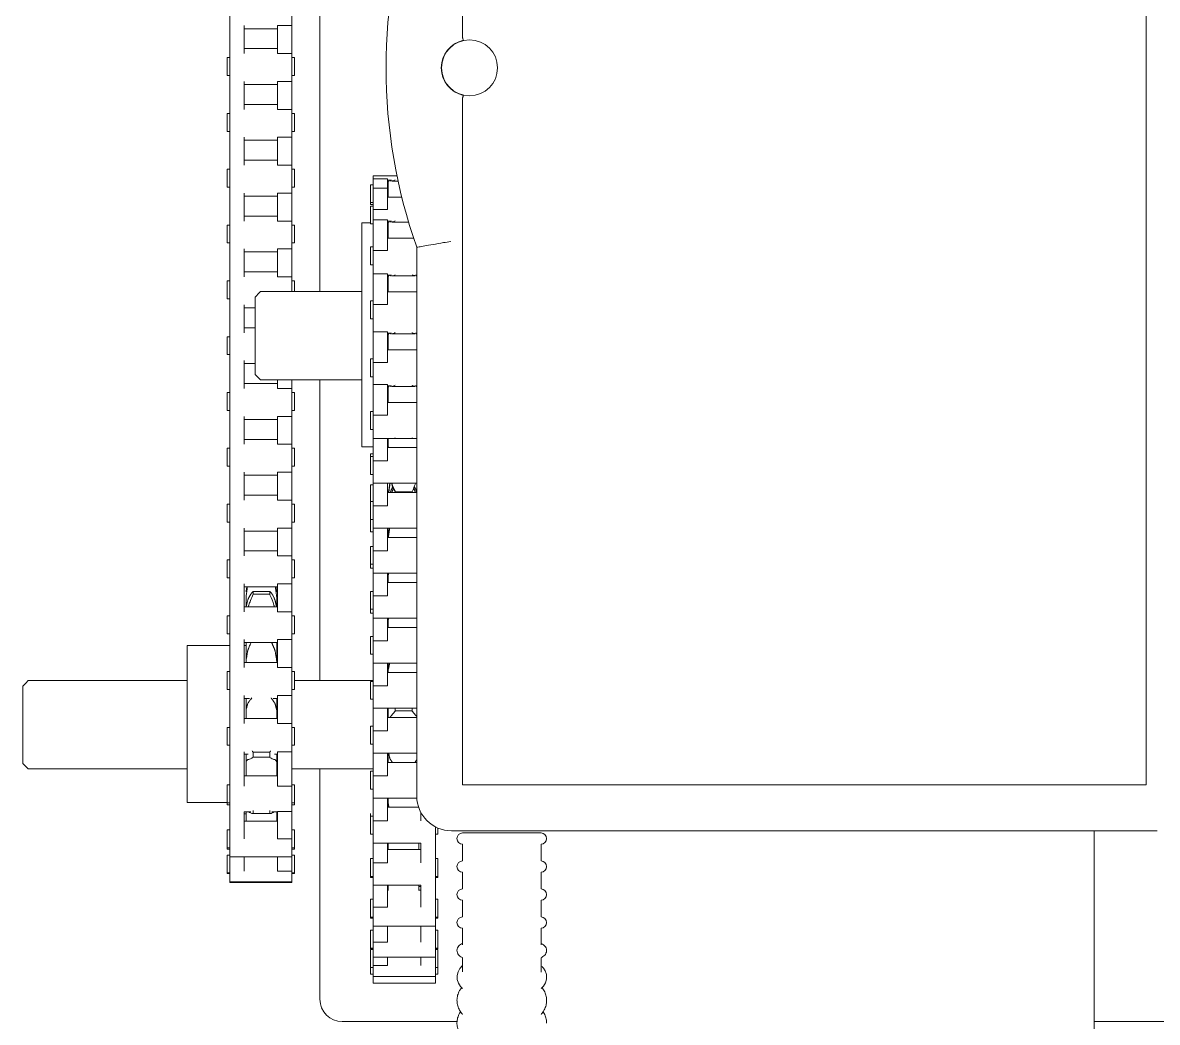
# Model space of a CAD drawing. Header units: inches. Extents: x 1.4 to 23.3, y 5.8 to 20.5.
# Drawn here: x 6.111 to 10.33, y 10.461 to 14.178 of the extents above; entities that cross this region are included whole.
import ezdxf

# ---------------------------------------------------------------- set-up
doc = ezdxf.new("R2010")
doc.units = ezdxf.units.IN
doc.header["$MEASUREMENT"] = 0

msp = doc.modelspace()

# ---------------------------------------------------------------- linework, layer by layer
at = {"color": 7, "linetype": 'Continuous', "lineweight": 15}
for p, q in [((7.746769, 14.12242), (7.746769, 16.676671)), ((10.288436, 11.343337), (10.288436, 16.676671)), ((7.216183, 15.440237), (7.216183, 13.178279)), ((6.880684, 14.270578), (6.880684, 14.166884)), ((7.11235, 14.270578), (7.11235, 14.166884)), ((6.880684, 14.166884), (6.880684, 14.063024)), ((6.934017, 14.166884), (6.934017, 14.063024)), ((7.059017, 14.166884), (7.11235, 14.166884)), ((7.059017, 14.166884), (7.059017, 14.063024)), ((7.11235, 14.166884), (7.11235, 14.063024)), ((6.880684, 14.063024), (6.880684, 13.959331)), ((7.11235, 14.063024), (7.059017, 14.063024)), ((7.11235, 14.063024), (7.11235, 13.959331)), ((6.871517, 14.048113), (6.871517, 13.981446)), ((7.121517, 14.048113), (7.121517, 13.981446)), ((6.880684, 13.959331), (6.880684, 13.855471)), ((6.934017, 13.959331), (6.934017, 13.855471)), ((7.059017, 13.959331), (7.11235, 13.959331)), ((7.059017, 13.959331), (7.059017, 13.855471)), ((7.11235, 13.959331), (7.11235, 13.855471)), ((7.746769, 11.343337), (7.746769, 13.897588)), ((6.871517, 13.840559), (6.871517, 13.773892)), ((6.880684, 13.855471), (6.880684, 13.751777)), ((7.11235, 13.855471), (7.059017, 13.855471)), ((7.11235, 13.855471), (7.11235, 13.751777)), ((7.121517, 13.840559), (7.121517, 13.773892)), ((6.880684, 13.751777), (6.880684, 13.647917)), ((6.934017, 13.751777), (6.934017, 13.647917)), ((7.059017, 13.751777), (7.11235, 13.751777)), ((7.059017, 13.751777), (7.059017, 13.647917)), ((7.11235, 13.751777), (7.11235, 13.647917)), ((6.871517, 13.633006), (6.871517, 13.566339)), ((6.880684, 13.647917), (6.880684, 13.544224)), ((7.11235, 13.647917), (7.059017, 13.647917)), ((7.11235, 13.647917), (7.11235, 13.544224)), ((7.121517, 13.633006), (7.121517, 13.566339)), ((7.413766, 13.571488), (7.413766, 13.608919)), ((7.413766, 13.596962), (7.4671, 13.596962)), ((7.4671, 13.482881), (7.4671, 13.596962)), ((7.470433, 13.584136), (7.470433, 13.591808)), ((6.880684, 13.544224), (6.880684, 13.440364)), ((6.934017, 13.544224), (6.934017, 13.440364)), ((7.059017, 13.544224), (7.11235, 13.544224)), ((7.059017, 13.544224), (7.059017, 13.440364)), ((7.11235, 13.544224), (7.11235, 13.440364)), ((7.4046, 13.508919), (7.4046, 13.575585)), ((7.413766, 13.529536), (7.413766, 13.571488)), ((7.4671, 13.562264), (7.413766, 13.562264)), ((7.470433, 13.584136), (7.470433, 13.529536)), ((7.4046, 13.502372), (7.4046, 13.508919)), ((7.413766, 13.465984), (7.413766, 13.529536)), ((7.4046, 13.429536), (7.4046, 13.496202)), ((7.4671, 13.482881), (7.413766, 13.482881)), ((7.413766, 13.377142), (7.413766, 13.465984)), ((6.871517, 13.425452), (6.871517, 13.358785)), ((6.880684, 13.440364), (6.880684, 13.33667)), ((7.11235, 13.440364), (7.059017, 13.440364)), ((7.11235, 13.440364), (7.11235, 13.33667)), ((7.121517, 13.425452), (7.121517, 13.358785)), ((7.3721, 13.016904), (7.3721, 13.433571)), ((7.413766, 13.444633), (7.4671, 13.444633)), ((7.4671, 13.330552), (7.4671, 13.444633)), ((7.470433, 13.431807), (7.470433, 13.439479)), ((7.470433, 13.431807), (7.470433, 13.377208)), ((7.413766, 13.287024), (7.413766, 13.377142)), ((6.880684, 13.33667), (6.880684, 13.23281)), ((6.934017, 13.33667), (6.934017, 13.23281)), ((7.059017, 13.33667), (7.11235, 13.33667)), ((7.059017, 13.33667), (7.059017, 13.23281)), ((7.11235, 13.33667), (7.11235, 13.23281)), ((7.4046, 13.277207), (7.4046, 13.343874)), ((7.576466, 13.342714), (7.576466, 11.301671)), ((7.4671, 13.330552), (7.413766, 13.330552)), ((7.413766, 13.170171), (7.413766, 13.287024)), ((6.871517, 13.217898), (6.871517, 13.151232)), ((6.880684, 13.23281), (6.880684, 13.129116)), ((7.11235, 13.23281), (7.059017, 13.23281)), ((7.11235, 13.23281), (7.11235, 13.178279)), ((7.121517, 13.217898), (7.121517, 13.178279)), ((7.413766, 13.244275), (7.4671, 13.244275)), ((7.4671, 13.130194), (7.4671, 13.244275)), ((7.470433, 13.23145), (7.470433, 13.239121)), ((7.470433, 13.23145), (7.470433, 13.17685)), ((6.99535, 13.178279), (7.3721, 13.178279)), ((7.413766, 13.063881), (7.413766, 13.170171)), ((6.880684, 13.129116), (6.880684, 13.025257)), ((6.934017, 13.129116), (6.934017, 13.025257)), ((6.97535, 12.870238), (6.97535, 13.157528)), ((7.4046, 13.143516), (7.4046, 13.07685)), ((7.4671, 13.130194), (7.413766, 13.130194)), ((7.413766, 12.93813), (7.413766, 13.063881)), ((6.871517, 13.010345), (6.871517, 12.943678)), ((6.880684, 13.025257), (6.880684, 12.921563)), ((7.3721, 12.600238), (7.3721, 13.016904)), ((7.413766, 13.02866), (7.4671, 13.02866)), ((7.4671, 12.914579), (7.4671, 13.02866)), ((7.470433, 13.015834), (7.470433, 13.023506)), ((7.470433, 13.015834), (7.470433, 12.961235)), ((6.880684, 12.921563), (6.880684, 12.817703)), ((6.934017, 12.921563), (6.934017, 12.817703)), ((7.4046, 12.861234), (7.4046, 12.927901)), ((7.413766, 12.833055), (7.413766, 12.93813)), ((7.4671, 12.914579), (7.413766, 12.914579)), ((7.059017, 12.850238), (7.059017, 12.817703)), ((7.11235, 12.850238), (7.11235, 12.817703)), ((7.216183, 12.850238), (7.216183, 11.73144)), ((7.413766, 12.833055), (7.4671, 12.833055)), ((7.413766, 12.718974), (7.413766, 12.833055)), ((7.4671, 12.718974), (7.4671, 12.833055)), ((7.470433, 12.820229), (7.470433, 12.827901)), ((6.871517, 12.802791), (6.871517, 12.736124)), ((6.880684, 12.817703), (6.880684, 12.714009)), ((7.11235, 12.817703), (7.059017, 12.817703)), ((7.11235, 12.817703), (7.11235, 12.714009)), ((7.121517, 12.802791), (7.121517, 12.736124)), ((7.470433, 12.820229), (7.470433, 12.765629)), ((6.880684, 12.714009), (6.880684, 12.610149)), ((6.934017, 12.714009), (6.934017, 12.610149)), ((7.059017, 12.714009), (7.11235, 12.714009)), ((7.059017, 12.714009), (7.059017, 12.610149)), ((7.11235, 12.714009), (7.11235, 12.610149)), ((7.4046, 12.665629), (7.4046, 12.732296)), ((7.4671, 12.718974), (7.413766, 12.718974)), ((7.413766, 12.63234), (7.413766, 12.718974)), ((7.413766, 12.63234), (7.4671, 12.63234)), ((7.413766, 12.54864), (7.413766, 12.63234)), ((7.4671, 12.54864), (7.4671, 12.63234)), ((7.470433, 12.632296), (7.470433, 12.615472)), ((7.470433, 12.598363), (7.470433, 12.615472)), ((7.496433, 12.631397), (7.496433, 12.634197)), ((7.558683, 12.631397), (7.496433, 12.631397)), ((7.558683, 12.631397), (7.558683, 12.634197)), ((6.871517, 12.595238), (6.871517, 12.528571)), ((6.880684, 12.610149), (6.880684, 12.506456)), ((7.11235, 12.610149), (7.059017, 12.610149)), ((7.11235, 12.610149), (7.11235, 12.506456)), ((7.121517, 12.595238), (7.121517, 12.528571)), ((7.4046, 12.574743), (7.4046, 12.565029)), ((7.4046, 12.498362), (7.4046, 12.565029)), ((7.4671, 12.54864), (7.413766, 12.54864)), ((7.413766, 12.465073), (7.413766, 12.54864)), ((6.880684, 12.506456), (6.880684, 12.402596)), ((6.934017, 12.506456), (6.934017, 12.402596)), ((7.059017, 12.506456), (7.11235, 12.506456)), ((7.059017, 12.506456), (7.059017, 12.402596)), ((7.11235, 12.506456), (7.11235, 12.402596)), ((7.4046, 12.459721), (7.4046, 12.402192)), ((7.413766, 12.465073), (7.4671, 12.465073)), ((7.413766, 12.381373), (7.413766, 12.465073)), ((7.4671, 12.381373), (7.4671, 12.465073)), ((7.496433, 12.432066), (7.496433, 12.43361)), ((7.496433, 12.43361), (7.558683, 12.43361)), ((7.558683, 12.432066), (7.496433, 12.432066)), ((7.558683, 12.432066), (7.558683, 12.43361)), ((6.871517, 12.387684), (6.871517, 12.321018)), ((6.880684, 12.402596), (6.880684, 12.298902)), ((7.11235, 12.402596), (7.059017, 12.402596)), ((7.11235, 12.402596), (7.11235, 12.298902)), ((7.121517, 12.387684), (7.121517, 12.321018)), ((7.4046, 12.402192), (7.4046, 12.397762)), ((7.4046, 12.331096), (7.4046, 12.397762)), ((7.4671, 12.381373), (7.413766, 12.381373)), ((7.413766, 12.297807), (7.413766, 12.381373)), ((7.4046, 12.284448), (7.4046, 12.331096)), ((6.880684, 12.298902), (6.880684, 12.195042)), ((6.934017, 12.298902), (6.934017, 12.195042)), ((7.059017, 12.298902), (7.11235, 12.298902)), ((7.059017, 12.298902), (7.059017, 12.195042)), ((7.11235, 12.298902), (7.11235, 12.195042)), ((7.413766, 12.297807), (7.4671, 12.297807)), ((7.413766, 12.214107), (7.413766, 12.297807)), ((7.4671, 12.214107), (7.4671, 12.297807)), ((7.470433, 12.263829), (7.470433, 12.297763)), ((6.880684, 12.195042), (6.880684, 12.091349)), ((7.11235, 12.195042), (7.059017, 12.195042)), ((7.11235, 12.195042), (7.11235, 12.091349)), ((7.4046, 12.163829), (7.4046, 12.230496)), ((7.4671, 12.214107), (7.413766, 12.214107)), ((7.413766, 12.13054), (7.413766, 12.214107)), ((6.871517, 12.18013), (6.871517, 12.113464)), ((7.121517, 12.18013), (7.121517, 12.113464)), ((7.4046, 12.150128), (7.4046, 12.163829)), ((7.413766, 12.13054), (7.4671, 12.13054)), ((7.413766, 12.04684), (7.413766, 12.13054)), ((7.4671, 12.04684), (7.4671, 12.13054)), ((7.470433, 12.11425), (7.470433, 12.130496)), ((7.470433, 12.11425), (7.470433, 12.096562)), ((6.880684, 12.091349), (6.880684, 11.987489)), ((6.934017, 12.091349), (6.934017, 11.987489)), ((7.059017, 12.091349), (7.11235, 12.091349)), ((7.059017, 12.091349), (7.059017, 11.987489)), ((7.11235, 12.091349), (7.11235, 11.987489)), ((6.941434, 12.029833), (6.941434, 12.050661)), ((6.941434, 12.029833), (6.941434, 12.006201)), ((6.967434, 12.052422), (6.967434, 12.062715)), ((6.967434, 12.062715), (7.029684, 12.062715)), ((7.029684, 12.052422), (6.967434, 12.052422)), ((7.029684, 12.052422), (7.029684, 12.062715)), ((7.055684, 12.00591), (7.055684, 12.029833)), ((7.4046, 11.996563), (7.4046, 12.063229)), ((7.4671, 12.04684), (7.413766, 12.04684)), ((7.413766, 11.963273), (7.413766, 12.04684)), ((6.880684, 11.987489), (6.880684, 11.883795)), ((7.11235, 11.987489), (7.059017, 11.987489)), ((7.11235, 11.987489), (7.11235, 11.883795)), ((7.4046, 11.982746), (7.4046, 11.996563)), ((6.871517, 11.972577), (6.871517, 11.90591)), ((7.121517, 11.972577), (7.121517, 11.90591)), ((7.413766, 11.963273), (7.4671, 11.963273)), ((7.413766, 11.879573), (7.413766, 11.963273)), ((7.4671, 11.879573), (7.4671, 11.963273)), ((7.470433, 11.949059), (7.470433, 11.963229)), ((7.470433, 11.949059), (7.470433, 11.929296)), ((6.72235, 11.570238), (6.72235, 11.861904)), ((6.880684, 11.883795), (6.880684, 11.779935)), ((6.934017, 11.883795), (6.934017, 11.779935)), ((6.941434, 11.798357), (6.941434, 11.872577)), ((7.055684, 11.798357), (7.055684, 11.872577)), ((7.059017, 11.883795), (7.11235, 11.883795)), ((7.059017, 11.883795), (7.059017, 11.779935)), ((7.11235, 11.883795), (7.11235, 11.779935)), ((7.4046, 11.829296), (7.4046, 11.895962)), ((7.4671, 11.879573), (7.413766, 11.879573)), ((7.413766, 11.796007), (7.413766, 11.879573)), ((6.880684, 11.779935), (6.880684, 11.676242)), ((7.11235, 11.779935), (7.059017, 11.779935)), ((7.11235, 11.779935), (7.11235, 11.676242)), ((7.413766, 11.796007), (7.4671, 11.796007)), ((7.413766, 11.712306), (7.413766, 11.796007)), ((7.4671, 11.712306), (7.4671, 11.796007)), ((7.470433, 11.763445), (7.470433, 11.795962)), ((6.72235, 11.73144), (6.131016, 11.73144)), ((6.871517, 11.765024), (6.871517, 11.698357)), ((7.121517, 11.765024), (7.121517, 11.698357)), ((7.413766, 11.73144), (7.121517, 11.73144)), ((7.470433, 11.763445), (7.470433, 11.762029)), ((6.111016, 11.423737), (6.111016, 11.710687)), ((7.4046, 11.662029), (7.4046, 11.728696)), ((7.4671, 11.712306), (7.413766, 11.712306)), ((7.413766, 11.62874), (7.413766, 11.712306)), ((6.880684, 11.676242), (6.880684, 11.572382)), ((6.934017, 11.676242), (6.934017, 11.572382)), ((6.941434, 11.611373), (6.941434, 11.665023)), ((7.055684, 11.611373), (7.055684, 11.665023)), ((7.059017, 11.676242), (7.11235, 11.676242)), ((7.059017, 11.676242), (7.059017, 11.572382)), ((7.11235, 11.676242), (7.11235, 11.572382)), ((6.941434, 11.611373), (6.941434, 11.590803)), ((7.055684, 11.590803), (7.055684, 11.611373)), ((7.413766, 11.62874), (7.4671, 11.62874)), ((7.413766, 11.545039), (7.413766, 11.62874)), ((7.4671, 11.545039), (7.4671, 11.62874)), ((7.470433, 11.594762), (7.470433, 11.628695)), ((7.496433, 11.618857), (7.496433, 11.628695)), ((7.558683, 11.618857), (7.496433, 11.618857)), ((7.558683, 11.618857), (7.558683, 11.628695)), ((6.72235, 11.278571), (6.72235, 11.570238)), ((6.880684, 11.572382), (6.880684, 11.46698)), ((7.11235, 11.572382), (7.059017, 11.572382)), ((7.11235, 11.572382), (7.11235, 11.46698)), ((7.4046, 11.494762), (7.4046, 11.561429)), ((6.871517, 11.55747), (6.871517, 11.490803)), ((7.121517, 11.55747), (7.121517, 11.490803)), ((7.4671, 11.545039), (7.413766, 11.545039)), ((7.413766, 11.461473), (7.413766, 11.545039)), ((6.880684, 11.46698), (6.880684, 11.338759)), ((6.934017, 11.46698), (6.934017, 11.338759)), ((6.941434, 11.424392), (6.941434, 11.45747)), ((6.967434, 11.446808), (6.967434, 11.464979)), ((6.967434, 11.464979), (7.029684, 11.464979)), ((7.029684, 11.446808), (6.967434, 11.446808)), ((7.029684, 11.446808), (7.029684, 11.464979)), ((7.055684, 11.424392), (7.055684, 11.45747)), ((7.059017, 11.46698), (7.11235, 11.46698)), ((7.059017, 11.46698), (7.059017, 11.338759)), ((7.11235, 11.46698), (7.11235, 11.338759)), ((7.413766, 11.461473), (7.4671, 11.461473)), ((7.413766, 11.377773), (7.413766, 11.461473)), ((7.4671, 11.377773), (7.4671, 11.461473)), ((7.470433, 11.427495), (7.470433, 11.461429)), ((6.941434, 11.424392), (6.941434, 11.377318)), ((7.055684, 11.377318), (7.055684, 11.424392)), ((7.216183, 11.403738), (7.216183, 10.546904)), ((7.4046, 11.327495), (7.4046, 11.394162)), ((7.4671, 11.377773), (7.413766, 11.377773)), ((7.413766, 11.294206), (7.413766, 11.377773)), ((6.871517, 11.343985), (6.871517, 11.277318)), ((6.880684, 11.338759), (6.880684, 11.244456)), ((7.11235, 11.338759), (7.059017, 11.338759)), ((7.11235, 11.338759), (7.11235, 11.244456)), ((7.121517, 11.343985), (7.121517, 11.277318)), ((10.288436, 11.343337), (7.746769, 11.343337)), ((6.871517, 11.277318), (6.871517, 11.269905)), ((7.121517, 11.277318), (7.121517, 11.269905)), ((7.413766, 11.294206), (7.4671, 11.294206)), ((7.413766, 11.210506), (7.413766, 11.294206)), ((7.4671, 11.210506), (7.4671, 11.294206)), ((7.470433, 11.294162), (7.470433, 11.282276)), ((7.470433, 11.260228), (7.470433, 11.282276)), ((6.880684, 11.243985), (6.880684, 11.143563)), ((6.934017, 11.243985), (6.934017, 11.143563)), ((6.941434, 11.243985), (6.941434, 11.209334)), ((6.967434, 11.236911), (6.967434, 11.248489)), ((7.029684, 11.236911), (6.967434, 11.236911)), ((7.029684, 11.236911), (7.029684, 11.248489)), ((7.055684, 11.209334), (7.055684, 11.243985)), ((7.059017, 11.244456), (7.11235, 11.244456)), ((7.059017, 11.244456), (7.059017, 11.143563)), ((7.11235, 11.244456), (7.11235, 11.143563)), ((7.4046, 11.226895), (7.4046, 11.236904)), ((7.4046, 11.160229), (7.4046, 11.226895)), ((7.5921, 11.210506), (7.5921, 11.240208)), ((7.4671, 11.210506), (7.413766, 11.210506)), ((7.413766, 11.12694), (7.413766, 11.210506)), ((7.645433, 11.12694), (7.645433, 11.187711)), ((7.6546, 11.160229), (7.6546, 11.183363)), ((6.871517, 11.176001), (6.871517, 11.109334)), ((6.880684, 11.143563), (6.880684, 11.076001)), ((7.11235, 11.143563), (7.059017, 11.143563)), ((7.11235, 11.143563), (7.11235, 11.076001)), ((7.121517, 11.176001), (7.121517, 11.109334)), ((7.705102, 11.173034), (10.330102, 11.173034)), ((8.038439, 11.165071), (7.746772, 11.165071)), ((6.871517, 11.109334), (6.871517, 11.104294)), ((7.121517, 11.109334), (7.121517, 11.104294)), ((7.413766, 11.12694), (7.4671, 11.12694)), ((7.413766, 11.053892), (7.413766, 11.12694)), ((7.4671, 11.053892), (7.4671, 11.12694)), ((7.470433, 11.126895), (7.470433, 11.105679)), ((7.470433, 11.103617), (7.470433, 11.105679)), ((7.584683, 11.105679), (7.584683, 11.126895)), ((7.584683, 11.103617), (7.584683, 11.105679)), ((7.5921, 11.053892), (7.5921, 11.12694)), ((7.645433, 11.053892), (7.645433, 11.12694)), ((6.871517, 11.082963), (6.871517, 11.016296)), ((6.880684, 11.076001), (6.880684, 11.023156)), ((6.934017, 11.076001), (6.934017, 11.023156)), ((7.059017, 11.076001), (7.059017, 11.023156)), ((7.11235, 11.076001), (7.11235, 11.023156)), ((7.121517, 11.082963), (7.121517, 11.016296)), ((7.4046, 11.022056), (7.4046, 11.070283)), ((7.6546, 11.022056), (7.6546, 11.070283)), ((6.871517, 11.016296), (6.871517, 11.014512)), ((6.880684, 11.023156), (6.880684, 10.982963)), ((7.11235, 11.023156), (7.059017, 11.023156)), ((7.11235, 11.023156), (7.11235, 10.982963)), ((7.121517, 11.016296), (7.121517, 11.014512)), ((7.4046, 11.003617), (7.4046, 11.022056)), ((7.4671, 11.053892), (7.413766, 11.053892)), ((7.413766, 10.970286), (7.413766, 11.053892)), ((7.645433, 11.007161), (7.645433, 11.053892)), ((7.6546, 11.003617), (7.6546, 11.022056)), ((6.880684, 10.982963), (6.880684, 10.981178)), ((7.11235, 10.982963), (7.11235, 10.981178)), ((7.4046, 10.999143), (7.4046, 11.003617)), ((7.413766, 10.970286), (7.4671, 10.970286)), ((7.413766, 10.888724), (7.413766, 10.970286)), ((7.4671, 10.888724), (7.4671, 10.970286)), ((7.470433, 10.970284), (7.470433, 10.954127)), ((7.584683, 10.954127), (7.584683, 10.970284)), ((7.5921, 10.888724), (7.5921, 10.970284)), ((7.645433, 10.970284), (7.645433, 11.007161)), ((7.645433, 10.888724), (7.645433, 10.970284)), ((7.6546, 10.999143), (7.6546, 11.003617)), ((7.470433, 10.951739), (7.470433, 10.954127)), ((7.584683, 10.951739), (7.584683, 10.954127)), ((7.4046, 10.863702), (7.4046, 10.918406)), ((7.4671, 10.888724), (7.413766, 10.888724)), ((7.413766, 10.818406), (7.413766, 10.888724)), ((7.645433, 10.842331), (7.645433, 10.888724)), ((7.6546, 10.863702), (7.6546, 10.918406)), ((7.4046, 10.851739), (7.4046, 10.863702)), ((7.4046, 10.848154), (7.4046, 10.851739)), ((7.6546, 10.851739), (7.6546, 10.863702)), ((7.6546, 10.848154), (7.6546, 10.851739)), ((7.4046, 10.743434), (7.4046, 10.803461)), ((7.413766, 10.75833), (7.413766, 10.818406)), ((7.4671, 10.75833), (7.4671, 10.818406)), ((7.5921, 10.75833), (7.5921, 10.818406)), ((7.645433, 10.818406), (7.645433, 10.842331)), ((7.645433, 10.75833), (7.645433, 10.818406)), ((7.6546, 10.743434), (7.6546, 10.803461)), ((7.746772, 10.777952), (7.746772, 10.748449)), ((8.038439, 10.748646), (8.038439, 10.777952)), ((7.4046, 10.736795), (7.4046, 10.743434)), ((7.4046, 10.734291), (7.4046, 10.736795)), ((7.4046, 10.667735), (7.4046, 10.731647)), ((7.4671, 10.75833), (7.413766, 10.75833)), ((7.413766, 10.703461), (7.413766, 10.75833)), ((7.645433, 10.71674), (7.645433, 10.75833)), ((7.645433, 10.703461), (7.645433, 10.71674)), ((7.6546, 10.736795), (7.6546, 10.743434)), ((7.6546, 10.734291), (7.6546, 10.736795)), ((7.6546, 10.667735), (7.6546, 10.731647)), ((7.413766, 10.671701), (7.413766, 10.703461)), ((7.4671, 10.671701), (7.4671, 10.703461)), ((7.5921, 10.671701), (7.5921, 10.703461)), ((7.645433, 10.671701), (7.645433, 10.703461)), ((7.746772, 10.701052), (7.746772, 10.647904)), ((8.038439, 10.647801), (8.038439, 10.70111)), ((7.4046, 10.66498), (7.4046, 10.667735)), ((7.4046, 10.640167), (7.4046, 10.66498)), ((7.4671, 10.671701), (7.413766, 10.671701)), ((7.413766, 10.631647), (7.413766, 10.671701)), ((7.645433, 10.637157), (7.645433, 10.671701)), ((7.645433, 10.631647), (7.645433, 10.637157)), ((7.6546, 10.66498), (7.6546, 10.667735)), ((7.6546, 10.640167), (7.6546, 10.66498)), ((7.413766, 10.631647), (7.413766, 10.606834)), ((7.645433, 10.606834), (7.645433, 10.63183)), ((7.726548, 10.463571), (7.299516, 10.463571)), ((10.734516, 10.463571), (10.09535, 10.463571))]:
    msp.add_line(p, q, dxfattribs=at)
at = {"color": 7, "linetype": 'Continuous', "lineweight": 15, "flags": 128}
for points in [[(7.746772, 10.671967), (7.737032, 10.66125), (7.729839, 10.64843), (7.726321, 10.635061), (7.726668, 10.620359), (7.730985, 10.606715), (7.738753, 10.594244), (7.746772, 10.586012)], [(8.038439, 10.585964), (8.047264, 10.595283), (8.054826, 10.608041), (8.058705, 10.621363), (8.059272, 10.628882), (8.059272, 10.628882)]]:
    msp.add_lwpolyline(points, dxfattribs=at)
at = {"color": 7, "linetype": 'Continuous', "lineweight": 15}
msp.add_circle((7.772599, 14.010004), 0.104167, dxfattribs=at)
for centre, radius, start, end in [((9.46572, 14.010004), 2.003636, 160.546629, 199.453371), ((7.772599, 14.010004), 0.105013, 102.586687, 257.413313), ((7.705102, 11.301671), 0.128636, 180, 270), ((7.746772, 11.144237), 0.020833, 90, 270), ((8.038439, 11.144237), 0.020833, 270, 90), ((7.746772, 11.040071), 0.020833, 90, 270), ((8.038439, 11.040071), 0.020833, 270, 90), ((7.746772, 10.935904), 0.020833, 90, 270), ((8.038439, 10.935904), 0.020833, 270, 90), ((7.746772, 10.831737), 0.020833, 90, 270), ((8.038439, 10.831737), 0.020833, 270, 90), ((7.299516, 10.546904), 0.083333, 180, 270)]:
    msp.add_arc(centre, radius, start, end, dxfattribs=at)
for points in [[(6.934017, 14.155666), (7.059017, 14.155666)], [(7.746806, 14.122086), (7.746769, 14.12242)], [(7.059017, 14.081446), (6.934017, 14.081446)], [(6.880684, 14.048113), (6.871517, 14.048113)], [(7.121517, 14.048113), (7.11235, 14.048113)], [(6.871517, 13.981446), (6.880684, 13.981446)], [(7.11235, 13.981446), (7.121517, 13.981446)], [(6.934017, 13.948113), (7.059017, 13.948113)], [(7.746769, 13.897588), (7.746806, 13.897922)], [(6.880684, 13.840559), (6.871517, 13.840559)], [(7.059017, 13.873892), (6.934017, 13.873892)], [(7.121517, 13.840559), (7.11235, 13.840559)], [(6.871517, 13.773892), (6.880684, 13.773892)], [(7.11235, 13.773892), (7.121517, 13.773892)], [(6.934017, 13.740559), (7.059017, 13.740559)], [(6.880684, 13.633006), (6.871517, 13.633006)], [(7.059017, 13.666339), (6.934017, 13.666339)], [(7.121517, 13.633006), (7.11235, 13.633006)], [(7.502639, 13.608919), (7.413766, 13.608919)], [(7.502639, 13.608919), (7.4671, 13.608919)], [(7.4671, 13.591808), (7.481902, 13.591808)], [(7.470777, 13.588746), (7.470433, 13.584136)], [(7.476727, 13.59069), (7.474794, 13.590058)], [(7.480854, 13.589433), (7.476727, 13.59069)], [(7.483967, 13.589057), (7.506802, 13.589057)], [(6.871517, 13.566339), (6.880684, 13.566339)], [(7.11235, 13.566339), (7.121517, 13.566339)], [(7.413766, 13.575585), (7.4046, 13.575585)], [(6.934017, 13.533005), (7.059017, 13.533005)], [(7.4046, 13.508919), (7.413766, 13.508919)], [(7.4046, 13.502372), (7.413766, 13.502372)], [(7.520544, 13.529536), (7.4671, 13.529536)], [(7.413766, 13.496202), (7.4046, 13.496202)], [(6.880684, 13.425452), (6.871517, 13.425452)], [(7.059017, 13.458785), (6.934017, 13.458785)], [(7.121517, 13.425452), (7.11235, 13.425452)], [(7.4046, 13.433571), (7.3721, 13.433571)], [(7.4046, 13.429536), (7.413766, 13.429536)], [(7.4671, 13.439479), (7.481902, 13.439479)], [(7.470777, 13.436418), (7.470433, 13.431807)], [(7.476727, 13.438361), (7.474794, 13.43773)], [(7.480854, 13.437105), (7.476727, 13.438361)], [(7.483967, 13.436729), (7.545847, 13.436729)], [(7.564634, 13.377208), (7.4671, 13.377208)], [(6.871517, 13.358785), (6.880684, 13.358785)], [(7.11235, 13.358785), (7.121517, 13.358785)], [(7.413766, 13.343874), (7.4046, 13.343874)], [(7.576466, 13.342714), (7.577959, 13.34297)], [(6.934017, 13.325452), (7.059017, 13.325452)], [(7.059017, 13.251232), (6.934017, 13.251232)], [(7.4046, 13.277207), (7.413766, 13.277207)], [(6.880684, 13.217898), (6.871517, 13.217898)], [(7.121517, 13.217898), (7.11235, 13.217898)], [(7.4671, 13.239121), (7.481902, 13.239121)], [(7.470777, 13.23606), (7.470433, 13.23145)], [(7.476727, 13.238003), (7.474794, 13.237372)], [(7.480854, 13.236747), (7.476727, 13.238003)], [(7.483967, 13.236371), (7.570843, 13.236371)], [(7.571478, 13.239121), (7.576466, 13.239121)], [(7.576466, 13.237418), (7.574261, 13.236747)], [(6.97535, 13.157528), (6.99535, 13.178279)], [(7.576466, 13.17685), (7.4671, 13.17685)], [(6.871517, 13.151232), (6.880684, 13.151232)], [(7.413766, 13.143516), (7.4046, 13.143516)], [(6.934017, 13.117898), (6.97535, 13.117898)], [(6.97535, 13.043678), (6.934017, 13.043678)], [(7.4046, 13.07685), (7.413766, 13.07685)], [(6.880684, 13.010345), (6.871517, 13.010345)], [(7.4671, 13.023506), (7.481902, 13.023506)], [(7.470777, 13.020445), (7.470433, 13.015834)], [(7.476727, 13.022388), (7.474794, 13.021757)], [(7.480854, 13.021132), (7.476727, 13.022388)], [(7.483967, 13.020756), (7.570843, 13.020756)], [(7.571478, 13.023506), (7.576466, 13.023506)], [(7.576466, 13.021803), (7.574261, 13.021132)], [(7.576466, 12.961235), (7.4671, 12.961235)], [(6.871517, 12.943678), (6.880684, 12.943678)], [(7.413766, 12.927901), (7.4046, 12.927901)], [(6.934017, 12.910345), (6.97535, 12.910345)], [(6.97535, 12.870238), (6.99535, 12.850238)], [(7.059017, 12.836124), (6.934017, 12.836124)], [(6.99535, 12.850238), (7.3721, 12.850238)], [(7.4046, 12.861234), (7.413766, 12.861234)], [(7.4671, 12.827901), (7.481902, 12.827901)], [(7.476727, 12.826783), (7.474794, 12.826152)], [(7.480854, 12.825527), (7.476727, 12.826783)], [(7.571478, 12.827901), (7.576466, 12.827901)], [(7.576466, 12.826197), (7.574261, 12.825527)], [(6.880684, 12.802791), (6.871517, 12.802791)], [(7.121517, 12.802791), (7.11235, 12.802791)], [(7.470777, 12.824839), (7.470433, 12.820229)], [(7.483967, 12.825151), (7.570843, 12.825151)], [(7.576466, 12.765629), (7.4671, 12.765629)], [(6.871517, 12.736124), (6.880684, 12.736124)], [(6.934017, 12.702791), (7.059017, 12.702791)], [(7.11235, 12.736124), (7.121517, 12.736124)], [(7.413766, 12.732296), (7.4046, 12.732296)], [(7.4046, 12.665629), (7.413766, 12.665629)], [(7.059017, 12.628571), (6.934017, 12.628571)], [(7.4671, 12.632296), (7.494669, 12.632296)], [(7.496433, 12.631397), (7.493148, 12.633071)], [(7.559052, 12.632296), (7.576466, 12.632296)], [(6.880684, 12.595238), (6.871517, 12.595238)], [(7.121517, 12.595238), (7.11235, 12.595238)], [(7.3721, 12.600238), (7.413766, 12.600238)], [(7.413766, 12.574743), (7.4046, 12.574743)], [(7.4671, 12.600238), (7.470433, 12.600238)], [(7.576466, 12.598363), (7.4671, 12.598363)], [(7.413766, 12.565029), (7.4046, 12.565029)], [(6.871517, 12.528571), (6.880684, 12.528571)], [(6.934017, 12.495238), (7.059017, 12.495238)], [(7.11235, 12.528571), (7.121517, 12.528571)], [(7.4046, 12.498362), (7.413766, 12.498362)], [(7.413766, 12.459721), (7.4046, 12.459721)], [(7.4671, 12.465029), (7.576466, 12.465029)], [(7.471232, 12.431096), (7.476134, 12.465029)], [(7.476676, 12.46239), (7.472574, 12.431096)], [(7.477408, 12.465029), (7.476676, 12.46239)], [(7.481587, 12.441431), (7.487026, 12.451437)], [(7.571443, 12.431096), (7.565283, 12.44701)], [(7.567577, 12.45238), (7.573529, 12.441431)], [(7.059017, 12.421017), (6.934017, 12.421017)], [(7.576466, 12.431096), (7.4671, 12.431096)], [(7.478137, 12.431096), (7.481587, 12.441431)], [(7.489541, 12.446257), (7.483673, 12.431096)], [(7.573529, 12.441431), (7.576466, 12.432633)], [(6.880684, 12.387684), (6.871517, 12.387684)], [(7.121517, 12.387684), (7.11235, 12.387684)], [(7.413766, 12.397762), (7.4046, 12.397762)], [(6.871517, 12.321018), (6.880684, 12.321018)], [(7.11235, 12.321018), (7.121517, 12.321018)], [(7.4046, 12.331096), (7.413766, 12.331096)], [(6.934017, 12.287684), (7.059017, 12.287684)], [(7.4046, 12.284448), (7.413766, 12.284448)], [(7.4671, 12.297763), (7.576466, 12.297763)], [(7.475328, 12.297763), (7.470975, 12.263829)], [(7.576466, 12.263829), (7.4671, 12.263829)], [(7.059017, 12.213464), (6.934017, 12.213464)], [(7.413766, 12.230496), (7.4046, 12.230496)], [(6.880684, 12.18013), (6.871517, 12.18013)], [(7.121517, 12.18013), (7.11235, 12.18013)], [(7.4046, 12.163829), (7.413766, 12.163829)], [(6.871517, 12.113464), (6.880684, 12.113464)], [(7.11235, 12.113464), (7.121517, 12.113464)], [(7.4046, 12.150128), (7.413766, 12.150128)], [(7.4671, 12.130496), (7.576466, 12.130496)], [(7.4671, 12.116795), (7.470433, 12.116795)], [(7.470593, 12.124781), (7.470433, 12.11425)], [(7.471382, 12.130496), (7.470593, 12.124781)], [(6.934017, 12.080131), (7.059017, 12.080131)], [(6.94664, 12.080131), (6.941777, 12.044646)], [(6.941777, 12.061928), (6.944667, 12.080131)], [(7.05534, 12.044646), (7.050477, 12.080131)], [(7.05245, 12.080131), (7.05534, 12.061928)], [(7.576466, 12.096562), (7.4671, 12.096562)], [(6.941777, 12.044646), (6.941434, 12.029833)], [(6.941777, 12.004355), (6.947727, 12.030194)], [(6.947727, 12.030194), (6.951855, 12.040666)], [(7.045262, 12.040666), (7.04939, 12.030194)], [(7.04939, 12.030194), (7.05534, 12.004355)], [(7.413766, 12.063229), (7.4046, 12.063229)], [(7.059017, 12.00591), (6.934017, 12.00591)], [(6.951855, 12.012176), (6.950045, 12.00591)], [(7.047072, 12.00591), (7.045262, 12.012176)], [(7.4046, 11.996563), (7.413766, 11.996563)], [(7.4046, 11.982746), (7.413766, 11.982746)], [(6.880684, 11.972577), (6.871517, 11.972577)], [(7.121517, 11.972577), (7.11235, 11.972577)], [(7.4671, 11.963229), (7.576466, 11.963229)], [(7.4671, 11.949413), (7.470433, 11.949413)], [(7.470593, 11.958809), (7.470433, 11.949059)], [(7.471295, 11.963229), (7.470593, 11.958809)], [(6.871517, 11.90591), (6.880684, 11.90591)], [(7.11235, 11.90591), (7.121517, 11.90591)], [(7.576466, 11.929296), (7.4671, 11.929296)], [(6.880684, 11.861904), (6.72235, 11.861904)], [(6.934017, 11.872577), (7.059017, 11.872577)], [(6.941434, 11.861904), (6.934017, 11.861904)], [(7.045262, 11.85373), (7.036755, 11.872577)], [(7.413766, 11.895962), (7.4046, 11.895962)], [(6.947727, 11.842598), (6.941777, 11.807035)], [(6.951855, 11.85373), (6.947727, 11.842598)], [(7.04939, 11.842598), (7.045262, 11.85373)], [(7.05534, 11.807035), (7.04939, 11.842598)], [(7.4046, 11.829296), (7.413766, 11.829296)], [(7.059017, 11.798357), (6.934017, 11.798357)], [(6.941777, 11.807035), (6.941578, 11.798357)], [(7.4671, 11.795962), (7.576466, 11.795962)], [(7.470593, 11.77189), (7.470433, 11.763445)], [(7.475388, 11.795962), (7.470593, 11.77189)], [(6.111016, 11.710687), (6.131016, 11.73144)], [(6.880684, 11.765024), (6.871517, 11.765024)], [(7.121517, 11.765024), (7.11235, 11.765024)], [(7.576466, 11.762029), (7.4671, 11.762029)], [(6.871517, 11.698357), (6.880684, 11.698357)], [(7.11235, 11.698357), (7.121517, 11.698357)], [(7.413766, 11.728696), (7.4046, 11.728696)], [(6.934017, 11.665023), (6.954651, 11.665023)], [(6.947727, 11.645848), (6.941777, 11.62288)], [(6.951855, 11.652126), (6.947727, 11.645848)], [(7.045262, 11.652126), (7.034544, 11.667745)], [(7.042466, 11.665023), (7.059017, 11.665023)], [(7.04939, 11.645848), (7.045262, 11.652126)], [(7.05534, 11.62288), (7.04939, 11.645848)], [(7.4046, 11.662029), (7.413766, 11.662029)], [(6.941777, 11.62288), (6.941434, 11.611373)], [(7.4671, 11.628695), (7.576466, 11.628695)], [(7.496433, 11.618857), (7.481587, 11.60071)], [(7.573529, 11.60071), (7.558683, 11.618857)], [(7.059017, 11.590803), (6.934017, 11.590803)], [(7.413766, 11.561429), (7.4046, 11.561429)], [(7.576466, 11.594762), (7.4671, 11.594762)], [(7.481587, 11.60071), (7.476676, 11.595197)], [(7.576466, 11.597413), (7.573529, 11.60071)], [(6.880684, 11.55747), (6.871517, 11.55747)], [(7.121517, 11.55747), (7.11235, 11.55747)], [(6.871517, 11.490803), (6.880684, 11.490803)], [(7.11235, 11.490803), (7.121517, 11.490803)], [(7.4046, 11.494762), (7.413766, 11.494762)], [(6.934017, 11.45747), (6.950016, 11.45747)], [(6.947727, 11.437587), (6.941777, 11.430711)], [(6.951855, 11.438054), (6.947727, 11.437587)], [(7.029684, 11.464979), (7.033091, 11.470454)], [(7.04939, 11.437587), (7.045262, 11.438054)], [(7.047101, 11.45747), (7.059017, 11.45747)], [(7.05534, 11.430711), (7.04939, 11.437587)], [(7.4671, 11.461429), (7.576466, 11.461429)], [(7.471846, 11.461429), (7.476676, 11.440788)], [(7.476676, 11.440788), (7.481587, 11.433337)], [(7.573529, 11.433337), (7.576466, 11.437792)], [(6.111016, 11.423737), (6.131016, 11.403738)], [(6.131016, 11.403738), (6.72235, 11.403738)], [(6.941777, 11.430711), (6.941434, 11.424392)], [(7.055684, 11.403738), (7.059017, 11.403738)], [(7.11235, 11.403738), (7.413766, 11.403738)], [(7.413766, 11.394162), (7.4046, 11.394162)], [(7.576466, 11.427495), (7.4671, 11.427495)], [(7.481587, 11.433337), (7.485535, 11.427495)], [(7.56958, 11.427495), (7.573529, 11.433337)], [(7.059017, 11.377318), (6.934017, 11.377318)], [(6.880684, 11.343985), (6.871517, 11.343985)], [(7.121517, 11.343985), (7.11235, 11.343985)], [(7.4046, 11.327495), (7.413766, 11.327495)], [(6.72235, 11.278571), (6.871517, 11.278571)], [(6.871517, 11.277318), (6.880684, 11.277318)], [(6.871517, 11.269905), (6.880684, 11.269905)], [(7.11235, 11.277318), (7.121517, 11.277318)], [(7.11235, 11.269905), (7.121517, 11.269905)], [(7.4671, 11.294162), (7.576685, 11.294162)], [(7.470433, 11.282276), (7.470593, 11.273116)], [(7.470593, 11.273116), (7.472854, 11.260228)], [(6.934017, 11.243985), (6.959103, 11.243985)], [(6.934017, 11.236572), (6.941434, 11.236572)], [(7.038014, 11.243985), (7.059017, 11.243985)], [(7.055684, 11.236572), (7.059017, 11.236572)], [(7.413766, 11.226895), (7.4046, 11.226895)], [(7.583324, 11.260228), (7.4671, 11.260228)], [(7.059017, 11.209334), (6.934017, 11.209334)], [(6.880684, 11.176001), (6.871517, 11.176001)], [(7.121517, 11.176001), (7.11235, 11.176001)], [(7.4046, 11.160229), (7.413766, 11.160229)], [(7.645433, 11.160229), (7.6546, 11.160229)], [(10.09535, 11.051904), (10.09535, 11.173034)], [(6.871517, 11.109334), (6.880684, 11.109334)], [(6.871517, 11.104294), (6.880684, 11.104294)], [(7.11235, 11.109334), (7.121517, 11.109334)], [(7.11235, 11.104294), (7.121517, 11.104294)], [(7.4671, 11.126895), (7.5921, 11.126895)], [(7.5921, 11.103617), (7.4671, 11.103617)], [(7.470433, 11.105679), (7.470473, 11.103103)], [(7.584643, 11.103103), (7.584683, 11.105679)], [(7.746772, 11.123404), (7.746772, 11.060904)], [(8.038439, 11.060904), (8.038439, 11.123404)], [(6.880684, 11.082963), (6.871517, 11.082963)], [(6.880684, 11.076001), (7.11235, 11.076001)], [(7.121517, 11.082963), (7.11235, 11.082963)], [(7.413766, 11.070283), (7.4046, 11.070283)], [(7.6546, 11.070283), (7.645433, 11.070283)], [(6.871517, 11.016296), (6.880684, 11.016296)], [(6.871517, 11.014512), (6.880684, 11.014512)], [(7.11235, 11.016296), (7.121517, 11.016296)], [(7.11235, 11.014512), (7.121517, 11.014512)], [(7.746772, 11.019238), (7.746772, 10.956738)], [(8.038439, 10.956738), (8.038439, 11.019238)], [(10.09535, 8.72857), (10.09535, 11.051904)], [(6.880684, 10.982963), (7.11235, 10.982963)], [(6.880684, 10.981178), (7.11235, 10.981178)], [(7.4046, 11.003617), (7.413766, 11.003617)], [(7.4046, 10.999143), (7.413766, 10.999143)], [(7.4671, 10.970284), (7.5921, 10.970284)], [(7.645433, 11.003617), (7.6546, 11.003617)], [(7.645433, 10.999143), (7.6546, 10.999143)], [(7.4671, 10.96581), (7.470433, 10.96581)], [(7.470433, 10.951739), (7.4671, 10.951739)], [(7.470433, 10.954127), (7.470474, 10.951405)], [(7.584642, 10.951405), (7.584683, 10.954127)], [(7.584683, 10.96581), (7.5921, 10.96581)], [(7.5921, 10.951739), (7.584683, 10.951739)], [(7.413766, 10.918406), (7.4046, 10.918406)], [(7.6546, 10.918406), (7.645433, 10.918406)], [(7.746772, 10.915071), (7.746772, 10.852571)], [(8.038439, 10.852571), (8.038439, 10.915071)], [(7.4046, 10.851739), (7.413766, 10.851739)], [(7.4046, 10.848154), (7.413766, 10.848154)], [(7.645433, 10.851739), (7.6546, 10.851739)], [(7.645433, 10.848154), (7.6546, 10.848154)], [(7.413766, 10.803461), (7.4046, 10.803461)], [(7.413766, 10.818406), (7.645433, 10.818406)], [(7.6546, 10.803461), (7.645433, 10.803461)], [(7.746772, 10.810904), (7.746772, 10.777952)], [(8.038439, 10.777952), (8.038439, 10.810904)], [(7.4046, 10.736795), (7.413766, 10.736795)], [(7.4046, 10.734291), (7.413766, 10.734291)], [(7.413766, 10.731647), (7.4046, 10.731647)], [(7.645433, 10.736795), (7.6546, 10.736795)], [(7.645433, 10.734291), (7.6546, 10.734291)], [(7.6546, 10.731647), (7.645433, 10.731647)], [(7.413766, 10.703461), (7.645433, 10.703461)], [(7.4046, 10.66498), (7.413766, 10.66498)], [(7.4046, 10.640167), (7.413766, 10.640167)], [(7.645433, 10.66498), (7.6546, 10.66498)], [(7.645433, 10.640167), (7.6546, 10.640167)], [(7.413766, 10.631647), (7.645433, 10.631647)], [(7.413766, 10.606834), (7.645433, 10.606834)]]:
    msp.add_open_spline(points, degree=1, dxfattribs=at)
for points, knots in [([(7.746806, 14.122086), (7.74706, 14.120993), (7.747568, 14.118808), (7.748348, 14.115922), (7.749031, 14.113743), (7.749474, 14.112701), (7.749656, 14.112498), (7.74971, 14.112494), (7.749715, 14.112494)], [0, 0, 0, 0, 0.21630313, 0.43260446, 0.64915293, 0.8662994, 0.98837155, 1, 1, 1, 1]), ([(7.749715, 13.907514), (7.74971, 13.907514), (7.749656, 13.907509), (7.749474, 13.907308), (7.749031, 13.906265), (7.748348, 13.904086), (7.747568, 13.9012), (7.74706, 13.899015), (7.746806, 13.897922)], [0, 0, 0, 0, 0.01162858, 0.1336995, 0.35084625, 0.56739499, 0.78369659, 1, 1, 1, 1]), ([(7.496433, 13.593634), (7.493056, 13.591676), (7.488506, 13.589039), (7.484897, 13.589328), (7.483967, 13.589402)], [0, 0, 0, 0, 0.742216822, 1, 1, 1, 1]), ([(7.496433, 13.441306), (7.493056, 13.439348), (7.488506, 13.43671), (7.484897, 13.436999), (7.483967, 13.437074)], [0, 0, 0, 0, 0.742216822, 1, 1, 1, 1]), ([(7.70294, 13.364757), (7.702796, 13.364732), (7.69374, 13.363126), (7.670739, 13.359065), (7.636074, 13.353001), (7.604476, 13.347527), (7.58275, 13.343791), (7.579556, 13.343243), (7.577959, 13.34297)], [0, 0, 0, 0, 0.002242655, 0.141619609, 0.359138219, 0.573675356, 0.786812719, 1, 1, 1, 1]), ([(7.496433, 13.240948), (7.493056, 13.23899), (7.488506, 13.236352), (7.484897, 13.236641), (7.483967, 13.236716)], [0, 0, 0, 0, 0.742216822, 1, 1, 1, 1]), ([(7.570843, 13.237588), (7.567325, 13.237696), (7.563544, 13.237812), (7.558999, 13.240744), (7.558683, 13.240948)], [0, 0, 0, 0, 0.9304183, 1, 1, 1, 1]), ([(7.496433, 13.025333), (7.493056, 13.023375), (7.488506, 13.020737), (7.484897, 13.021026), (7.483967, 13.021101)], [0, 0, 0, 0, 0.742216822, 1, 1, 1, 1]), ([(7.570843, 13.021973), (7.567325, 13.022081), (7.563544, 13.022197), (7.558999, 13.025129), (7.558683, 13.025333)], [0, 0, 0, 0, 0.9304183, 1, 1, 1, 1]), ([(7.496433, 12.829728), (7.493056, 12.82777), (7.488506, 12.825132), (7.484897, 12.825421), (7.483967, 12.825495)], [0, 0, 0, 0, 0.742216822, 1, 1, 1, 1]), ([(7.570843, 12.826368), (7.567325, 12.826476), (7.563544, 12.826592), (7.558999, 12.829524), (7.558683, 12.829728)], [0, 0, 0, 0, 0.9304183, 1, 1, 1, 1]), ([(7.470433, 12.615472), (7.470445, 12.612607), (7.470466, 12.607333), (7.470679, 12.601949), (7.470777, 12.599489)], [0, 0, 0, 0, 0.54304262, 1, 1, 1, 1]), ([(7.561843, 12.633379), (7.561136, 12.63267), (7.560165, 12.631695), (7.559, 12.631461), (7.558683, 12.631397)], [0, 0, 0, 0, 0.7273358, 1, 1, 1, 1]), ([(7.496433, 12.432066), (7.493066, 12.438431), (7.487733, 12.44851), (7.483514, 12.460581), (7.481959, 12.465029)], [0, 0, 0, 0, 0.63147733, 1, 1, 1, 1]), ([(7.483749, 12.465029), (7.487431, 12.454752), (7.491376, 12.443741), (7.496117, 12.434244), (7.496433, 12.43361)], [0, 0, 0, 0, 0.93331541, 1, 1, 1, 1]), ([(7.558683, 12.43361), (7.562052, 12.440603), (7.566823, 12.450508), (7.570605, 12.46173), (7.571717, 12.465029)], [0, 0, 0, 0, 0.7059898, 1, 1, 1, 1]), ([(6.951855, 12.040666), (6.956443, 12.048783), (6.961291, 12.057361), (6.96712, 12.062442), (6.967434, 12.062715)], [0, 0, 0, 0, 0.94615898, 1, 1, 1, 1]), ([(6.967434, 12.052422), (6.964133, 12.044667), (6.958367, 12.031121), (6.953805, 12.017849), (6.951855, 12.012176)], [0, 0, 0, 0, 0.57248878, 1, 1, 1, 1]), ([(7.029684, 12.062715), (7.032984, 12.05944), (7.03875, 12.053719), (7.043312, 12.044575), (7.045262, 12.040666)], [0, 0, 0, 0, 0.57249009, 1, 1, 1, 1]), ([(7.045262, 12.012176), (7.040675, 12.024883), (7.035826, 12.038313), (7.029997, 12.051701), (7.029684, 12.052422)], [0, 0, 0, 0, 0.946182789, 1, 1, 1, 1]), ([(7.055684, 12.029833), (7.055672, 12.032417), (7.05565, 12.037175), (7.055437, 12.042303), (7.05534, 12.044646)], [0, 0, 0, 0, 0.54302691, 1, 1, 1, 1]), ([(6.960224, 11.872577), (6.959445, 11.870902), (6.956256, 11.864051), (6.953749, 11.858172), (6.951855, 11.85373)], [0, 0, 0, 0, 0.244552562, 1, 1, 1, 1]), ([(7.055615, 11.798357), (7.055609, 11.799038), (7.055584, 11.802059), (7.055447, 11.804863), (7.05534, 11.807035)], [0, 0, 0, 0, 0.22544397, 1, 1, 1, 1]), ([(6.962574, 11.667745), (6.960936, 11.665233), (6.957013, 11.659218), (6.953754, 11.654736), (6.951855, 11.652126)], [0, 0, 0, 0, 0.4175113, 1, 1, 1, 1]), ([(7.055684, 11.611373), (7.055672, 11.613635), (7.05565, 11.617802), (7.055437, 11.621287), (7.05534, 11.62288)], [0, 0, 0, 0, 0.54299855, 1, 1, 1, 1]), ([(6.967434, 11.446808), (6.964094, 11.44412), (6.95833, 11.43948), (6.953772, 11.438476), (6.951855, 11.438054)], [0, 0, 0, 0, 0.57930878, 1, 1, 1, 1]), ([(6.964288, 11.469799), (6.964987, 11.468797), (6.965954, 11.467411), (6.967113, 11.465506), (6.967434, 11.464979)], [0, 0, 0, 0, 0.72309966, 1, 1, 1, 1]), ([(7.045262, 11.438054), (7.040677, 11.439662), (7.035828, 11.441361), (7.03, 11.446528), (7.029684, 11.446808)], [0, 0, 0, 0, 0.94579629, 1, 1, 1, 1]), ([(7.055684, 11.424392), (7.055672, 11.42577), (7.05565, 11.428309), (7.055437, 11.429957), (7.05534, 11.430711)], [0, 0, 0, 0, 0.54301744, 1, 1, 1, 1]), ([(6.967434, 11.236911), (6.964133, 11.237244), (6.958367, 11.237824), (6.953805, 11.242225), (6.951855, 11.244106)], [0, 0, 0, 0, 0.57249068, 1, 1, 1, 1]), ([(7.045262, 11.244106), (7.040675, 11.240583), (7.035826, 11.23686), (7.029997, 11.236909), (7.029684, 11.236911)], [0, 0, 0, 0, 0.94618254, 1, 1, 1, 1]), ([(7.746772, 10.753844), (7.745372, 10.753335), (7.741328, 10.751864), (7.736034, 10.74826), (7.730013, 10.742142), (7.726006, 10.733647), (7.725615, 10.723673), (7.729017, 10.714956), (7.734303, 10.708736), (7.740182, 10.704464), (7.744446, 10.702362), (7.746772, 10.701357)], [0, 0, 0, 0, 0.054602471, 0.157690475, 0.240093993, 0.31993081, 0.399763925, 0.47955646, 0.555841058, 0.641451559, 0.737562216, 0.737562216, 0.737562216, 0.737562216]), ([(8.059272, 10.727762), (8.058856, 10.731064), (8.058053, 10.737427), (8.053045, 10.744643), (8.047235, 10.749626), (8.042574, 10.752495), (8.039234, 10.753714), (8.038439, 10.754004)], [0, 0, 0, 0, 0.222884329, 0.429568249, 0.647558757, 0.916111302, 1, 1, 1, 1]), ([(8.038439, 10.701333), (8.04096, 10.702407), (8.045555, 10.704752), (8.05196, 10.709604), (8.057316, 10.716884), (8.059198, 10.723642), (8.059264, 10.7273), (8.059272, 10.727762)], [0.531582351, 0.531582351, 0.531582351, 0.531582351, 0.662523261, 0.782535108, 0.88474217, 0.985441022, 1, 1, 1, 1]), ([(8.059272, 10.628882), (8.059082, 10.632173), (8.058616, 10.640232), (8.054068, 10.652501), (8.047214, 10.663556), (8.040928, 10.669378), (8.038439, 10.671683)], [0, 0, 0, 0, 0.20437891, 0.50044038, 0.80224484, 1, 1, 1, 1]), ([(7.743248, 10.589629), (7.740513, 10.586018), (7.733831, 10.577197), (7.727885, 10.561505), (7.725208, 10.543714), (7.727043, 10.526246), (7.732863, 10.509655), (7.740226, 10.497709), (7.745413, 10.491299), (7.746772, 10.48972)], [0, 0, 0, 0, 0.030840027, 0.075323352, 0.118104945, 0.1596716, 0.200905511, 0.242688042, 0.256684969, 0.256684969, 0.256684969, 0.256684969]), ([(8.059272, 10.542223), (8.059118, 10.545798), (8.058718, 10.555096), (8.054358, 10.56973), (8.048494, 10.582097), (8.043245, 10.58826), (8.041999, 10.589723)], [0, 0, 0, 0, 0.21211919, 0.55174857, 0.89354037, 1, 1, 1, 1]), ([(8.038439, 10.489715), (8.039741, 10.491229), (8.045225, 10.497994), (8.052907, 10.510701), (8.058422, 10.527083), (8.059018, 10.537701), (8.059272, 10.542223)], [0.864534523, 0.864534523, 0.864534523, 0.864534523, 0.877947486, 0.923436273, 0.967396741, 1, 1, 1, 1]), ([(7.739469, 10.500092), (7.738101, 10.498237), (7.732867, 10.491138), (7.727957, 10.477338), (7.72519, 10.459584), (7.727048, 10.442108), (7.732861, 10.425519), (7.740226, 10.413572), (7.745413, 10.407162), (7.746772, 10.405583)], [0, 0, 0, 0, 0.015988215, 0.06115326, 0.104590007, 0.146794161, 0.188659523, 0.231083276, 0.24529411, 0.24529411, 0.24529411, 0.24529411]), ([(8.059272, 10.458086), (8.059106, 10.461655), (8.058672, 10.470939), (8.05473, 10.485522), (8.04884, 10.495599), (8.045943, 10.500556)], [0, 0, 0, 0, 0.24086109, 0.62649118, 1, 1, 1, 1])]:
    msp.add_open_spline(points, degree=3, knots=knots, dxfattribs=at)

doc.saveas('drawing.dxf')
